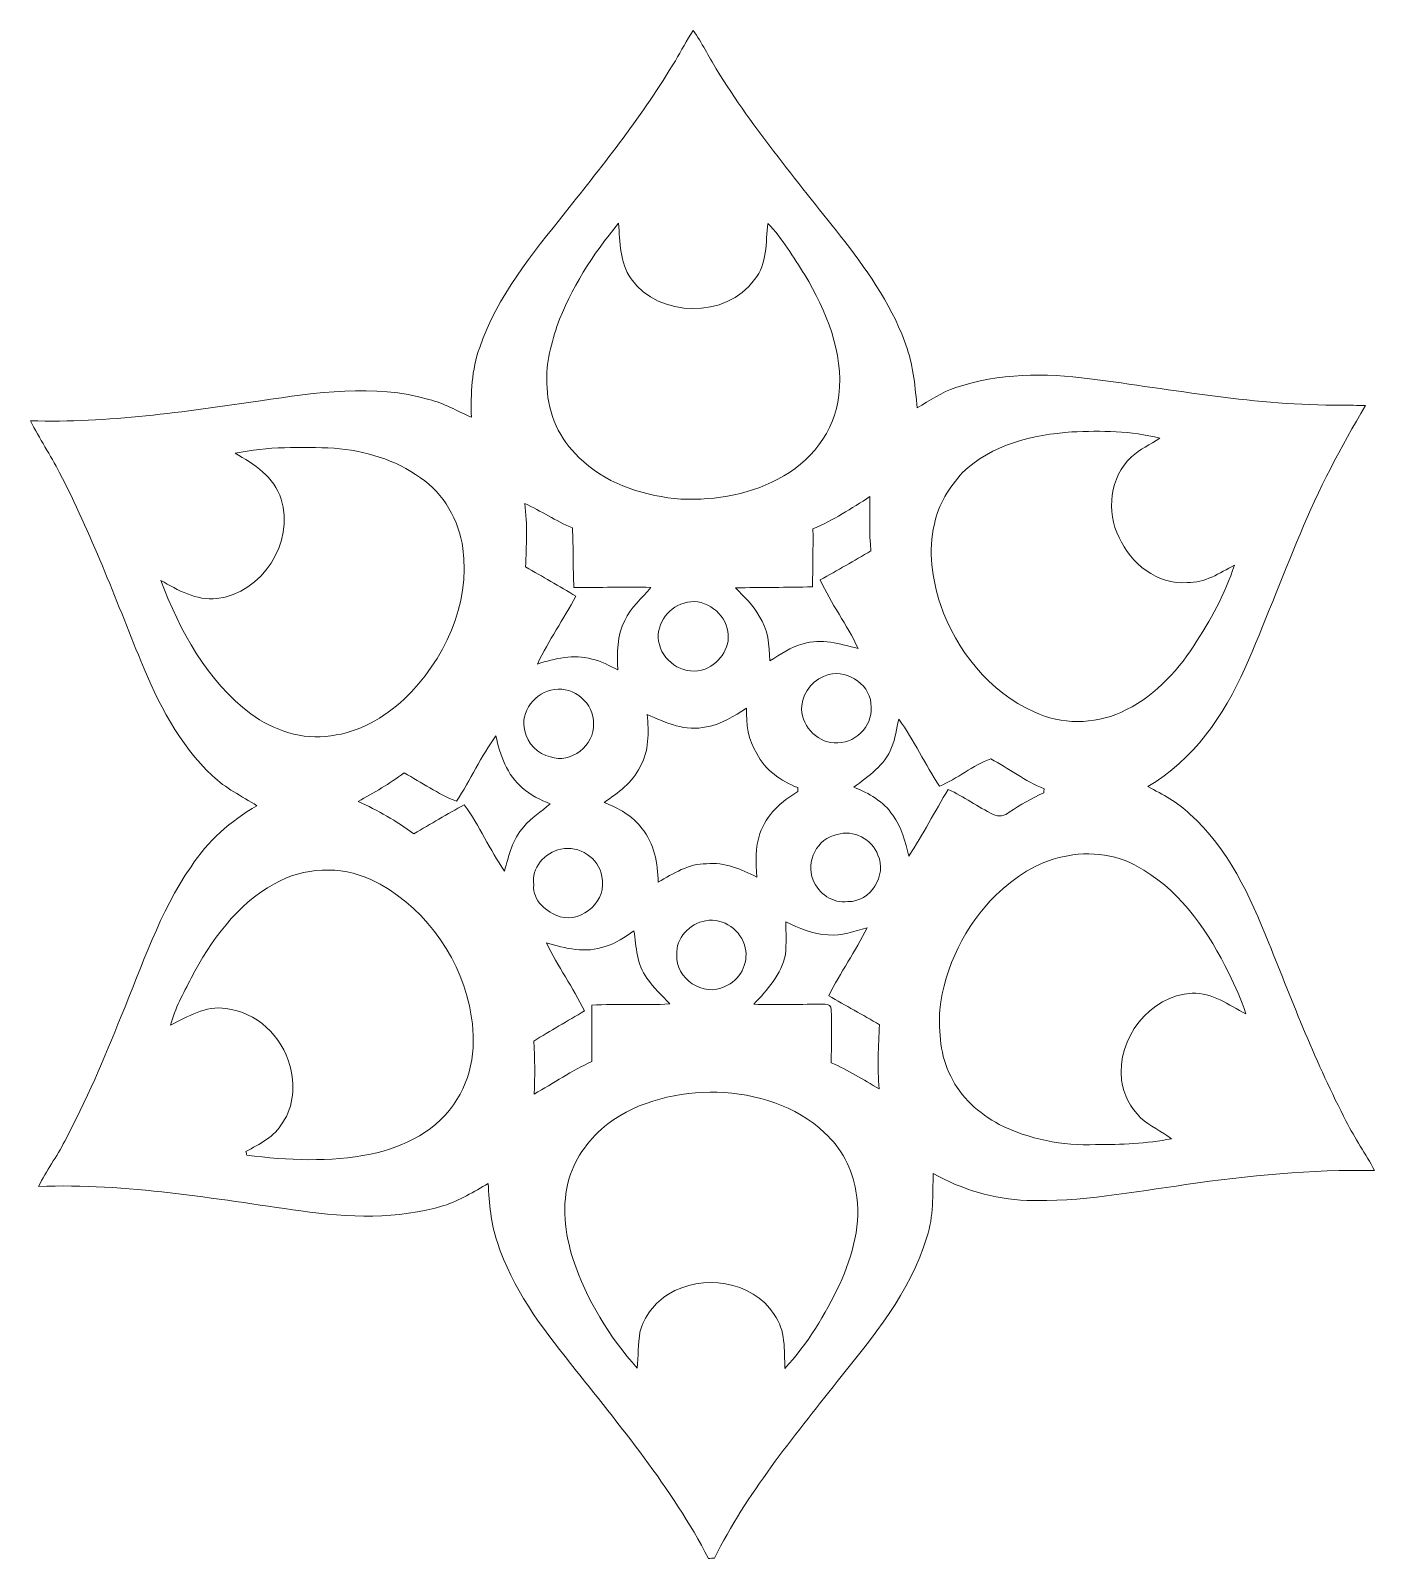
# Model space of a CAD drawing. Header units: centimetres. Extents: x -14.3 to 14.3, y -16.2 to 16.2.
import ezdxf

# ---------------------------------------------------------------- set-up
doc = ezdxf.new("R2010")
doc.units = ezdxf.units.CM
doc.header["$MEASUREMENT"] = 0
doc.layers.add('Layer 1', color=7, linetype='Continuous')

msp = doc.modelspace()

# ---------------------------------------------------------------- linework, layer by layer
at = {"layer": 'Layer 1', "color": 251, "lineweight": 9}
for points, knots in [([(-0.57591, 15.56967), (-0.4475, 15.78134), (-0.33849, 16.005), (-0.19632, 16.20855), (-0.19632, 16.20855), (-0.01464, 15.94891), (0.12824, 15.66492), (0.29193, 15.39399), (0.29193, 15.39399), (1.09026, 14.09542), (2.07875, 12.93125), (3.01643, 11.73392), (3.01643, 11.73392), (3.55159, 11.03966), (4.06347, 10.30305), (4.34076, 9.4638), (4.34076, 9.4638), (4.48151, 9.05845), (4.51009, 8.62771), (4.55419, 8.20473), (4.55419, 8.20473), (4.82089, 8.35854), (5.07877, 8.53634), (5.37369, 8.63406), (5.37369, 8.63406), (6.28597, 8.93957), (7.26987, 8.9498), (8.21531, 8.82033), (8.21531, 8.82033), (9.99155, 8.59561), (11.76144, 8.24601), (13.55919, 8.26153), (13.55919, 8.26153), (13.72782, 8.25941), (13.89539, 8.25694), (14.06543, 8.25165), (14.06543, 8.25165), (13.54473, 7.37394), (13.06495, 6.46942), (12.68148, 5.52256), (12.68148, 5.52256), (12.27508, 4.57959), (11.9216, 3.61474), (11.50814, 2.67494), (11.50814, 2.67494), (11.06435, 1.67623), (10.41136, 0.73078), (9.45074, 0.16916), (9.45074, 0.16916), (9.76401, 0.00089), (10.08186, -0.16739), (10.34186, -0.41469), (10.34186, -0.41469), (11.15219, -1.14423), (11.61786, -2.15564), (12.01473, -3.15118), (12.01473, -3.15118), (12.52802, -4.42753), (13.01979, -5.71588), (13.65973, -6.93614), (13.65973, -6.93614), (13.83824, -7.29526), (14.07284, -7.62264), (14.25628, -7.97895), (14.25628, -7.97895), (12.91678, -7.95496), (11.58081, -8.07984), (10.25754, -8.2781), (10.25754, -8.2781), (9.13642, -8.42874), (8.01529, -8.65134), (6.87899, -8.61218), (6.87899, -8.61218), (6.1819, -8.58819), (5.50245, -8.38288), (4.89673, -8.04104), (4.89673, -8.04104), (4.87839, -8.49118), (4.90661, -8.95473), (4.76233, -9.389), (4.76233, -9.389), (4.41166, -10.56093), (3.60945, -11.51554), (2.85803, -12.45358), (2.85803, -12.45358), (1.91788, -13.64844), (0.93751, -14.83589), (0.25136, -16.20114), (0.25136, -16.20114), (0.21008, -16.20326), (0.16845, -16.20573), (0.12718, -16.20855), (0.12718, -16.20855), (-0.65422, -14.70254), (-1.75595, -13.40008), (-2.7977, -12.07188), (-2.7977, -12.07188), (-3.42882, -11.29365), (-4.0416, -10.46709), (-4.35275, -9.50259), (-4.35275, -9.50259), (-4.49068, -9.10078), (-4.52561, -8.67463), (-4.54642, -8.25341), (-4.54642, -8.25341), (-4.85263, -8.42521), (-5.15144, -8.61853), (-5.4894, -8.72331), (-5.4894, -8.72331), (-6.47118, -9.01541), (-7.51716, -8.98154), (-8.52117, -8.83373), (-8.52117, -8.83373), (-10.36655, -8.57761), (-12.21652, -8.24318), (-14.08765, -8.3162), (-14.08765, -8.3162), (-13.92149, -7.98424), (-13.69889, -7.68367), (-13.52991, -7.35277), (-13.52991, -7.35277), (-13.07659, -6.49587), (-12.68959, -5.60581), (-12.33505, -4.70446), (-12.33505, -4.70446), (-11.87926, -3.62955), (-11.52542, -2.49713), (-10.85056, -1.53123), (-10.85056, -1.53123), (-10.50166, -0.98936), (-10.00883, -0.55968), (-9.45427, -0.23759), (-9.45427, -0.23759), (-9.77459, -0.03333), (-10.12419, 0.13106), (-10.39936, 0.39952), (-10.39936, 0.39952), (-11.10632, 1.06345), (-11.554, 1.94822), (-11.91877, 2.8344), (-11.91877, 2.8344), (-12.46099, 4.17848), (-12.97534, 5.53738), (-13.63892, 6.82819), (-13.63892, 6.82819), (-13.83436, 7.20108), (-14.06966, 7.55174), (-14.25628, 7.92921), (-14.25628, 7.92921), (-12.61904, 7.883), (-10.99344, 8.11372), (-9.37877, 8.35537), (-9.37877, 8.35537), (-8.20049, 8.524), (-6.97, 8.72508), (-5.80513, 8.37795), (-5.80513, 8.37795), (-5.48411, 8.30915), (-5.20541, 8.12924), (-4.90414, 8.00647), (-4.90414, 8.00647), (-4.91261, 8.50389), (-4.90414, 9.014), (-4.72563, 9.48532), (-4.72563, 9.48532), (-4.35557, 10.57364), (-3.61474, 11.47569), (-2.90318, 12.35834), (-2.90318, 12.35834), (-2.08121, 13.39374), (-1.25536, 14.43267), (-0.57591, 15.56967), (-0.57591, 15.56967), (-0.57591, 15.56967), (-0.57591, 15.56967), (-0.57591, 15.56967)], [0, 0, 0, 0, 0.02222222, 0.02222222, 0.02222222, 0.02222222, 0.04444444, 0.04444444, 0.04444444, 0.04444444, 0.06666667, 0.06666667, 0.06666667, 0.06666667, 0.08888889, 0.08888889, 0.08888889, 0.08888889, 0.11111111, 0.11111111, 0.11111111, 0.11111111, 0.13333333, 0.13333333, 0.13333333, 0.13333333, 0.15555556, 0.15555556, 0.15555556, 0.15555556, 0.17777778, 0.17777778, 0.17777778, 0.17777778, 0.2, 0.2, 0.2, 0.2, 0.22222222, 0.22222222, 0.22222222, 0.22222222, 0.24444444, 0.24444444, 0.24444444, 0.24444444, 0.26666667, 0.26666667, 0.26666667, 0.26666667, 0.28888889, 0.28888889, 0.28888889, 0.28888889, 0.31111111, 0.31111111, 0.31111111, 0.31111111, 0.33333333, 0.33333333, 0.33333333, 0.33333333, 0.35555556, 0.35555556, 0.35555556, 0.35555556, 0.37777778, 0.37777778, 0.37777778, 0.37777778, 0.4, 0.4, 0.4, 0.4, 0.42222222, 0.42222222, 0.42222222, 0.42222222, 0.44444444, 0.44444444, 0.44444444, 0.44444444, 0.46666667, 0.46666667, 0.46666667, 0.46666667, 0.48888889, 0.48888889, 0.48888889, 0.48888889, 0.51111111, 0.51111111, 0.51111111, 0.51111111, 0.53333333, 0.53333333, 0.53333333, 0.53333333, 0.55555556, 0.55555556, 0.55555556, 0.55555556, 0.57777778, 0.57777778, 0.57777778, 0.57777778, 0.6, 0.6, 0.6, 0.6, 0.62222222, 0.62222222, 0.62222222, 0.62222222, 0.64444444, 0.64444444, 0.64444444, 0.64444444, 0.66666667, 0.66666667, 0.66666667, 0.66666667, 0.68888889, 0.68888889, 0.68888889, 0.68888889, 0.71111111, 0.71111111, 0.71111111, 0.71111111, 0.73333333, 0.73333333, 0.73333333, 0.73333333, 0.75555556, 0.75555556, 0.75555556, 0.75555556, 0.77777778, 0.77777778, 0.77777778, 0.77777778, 0.8, 0.8, 0.8, 0.8, 0.82222222, 0.82222222, 0.82222222, 0.82222222, 0.84444444, 0.84444444, 0.84444444, 0.84444444, 0.86666667, 0.86666667, 0.86666667, 0.86666667, 0.88888889, 0.88888889, 0.88888889, 0.88888889, 0.91111111, 0.91111111, 0.91111111, 0.91111111, 0.93333333, 0.93333333, 0.93333333, 0.93333333, 0.95555556, 0.95555556, 0.95555556, 0.95555556, 1, 1, 1, 1]), ([(-3.08874, 9.93299), (-3.22386, 9.51319), (-3.3431, 9.07433), (-3.29547, 8.62842), (-3.29547, 8.62842), (-3.27748, 8.07174), (-3.02771, 7.53375), (-2.62343, 7.1524), (-2.62343, 7.1524), (-2.08897, 6.61653), (-1.33509, 6.36994), (-0.60025, 6.2768), (-0.60025, 6.2768), (0.14976, 6.22459), (0.93151, 6.33289), (1.60073, 6.69202), (1.60073, 6.69202), (2.28053, 7.0321), (2.81041, 7.70344), (2.89578, 8.46967), (2.89578, 8.46967), (2.9935, 9.3816), (2.62802, 10.26037), (2.168, 11.0266), (2.168, 11.0266), (1.92846, 11.40407), (1.69916, 11.79601), (1.38413, 12.11669), (1.38413, 12.11669), (1.34144, 11.71628), (1.37672, 11.2552), (1.10614, 10.92324), (1.10614, 10.92324), (0.50183, 10.09386), (-0.92057, 10.10691), (-1.51536, 10.94229), (-1.51536, 10.94229), (-1.75771, 11.28342), (-1.75136, 11.72052), (-1.781, 12.11915), (-1.781, 12.11915), (-2.3278, 11.46652), (-2.79135, 10.7338), (-3.08874, 9.93299), (-3.08874, 9.93299), (-3.08874, 9.93299), (-3.08874, 9.93299), (-3.08874, 9.93299)], [0, 0, 0, 0, 0.07692308, 0.07692308, 0.07692308, 0.07692308, 0.15384615, 0.15384615, 0.15384615, 0.15384615, 0.23076923, 0.23076923, 0.23076923, 0.23076923, 0.30769231, 0.30769231, 0.30769231, 0.30769231, 0.38461538, 0.38461538, 0.38461538, 0.38461538, 0.46153846, 0.46153846, 0.46153846, 0.46153846, 0.53846154, 0.53846154, 0.53846154, 0.53846154, 0.61538462, 0.61538462, 0.61538462, 0.61538462, 0.69230769, 0.69230769, 0.69230769, 0.69230769, 0.76923077, 0.76923077, 0.76923077, 0.76923077, 0.84615385, 0.84615385, 0.84615385, 0.84615385, 1, 1, 1, 1]), ([(7.83573, 7.69144), (7.00564, 7.6357), (6.13463, 7.42368), (5.51798, 6.83066), (5.51798, 6.83066), (5.23716, 6.52022), (4.99622, 6.15298), (4.92037, 5.73529), (4.92037, 5.73529), (4.77749, 5.1712), (4.87521, 4.57465), (5.04702, 4.02855), (5.04702, 4.02855), (5.39027, 3.057), (6.08066, 2.174), (7.03809, 1.75172), (7.03809, 1.75172), (7.61206, 1.48326), (8.29998, 1.48185), (8.87677, 1.74255), (8.87677, 1.74255), (9.528, 2.03465), (10.04129, 2.56629), (10.42653, 3.15719), (10.42653, 3.15719), (10.77401, 3.69094), (11.08869, 4.2575), (11.28554, 4.86534), (11.28554, 4.86534), (10.96945, 4.69847), (10.65618, 4.48646), (10.28224, 4.49563), (10.28224, 4.49563), (9.65183, 4.44835), (9.08244, 4.89921), (8.83726, 5.45554), (8.83726, 5.45554), (8.55892, 6.00093), (8.64606, 6.73824), (9.10149, 7.16192), (9.10149, 7.16192), (9.27718, 7.32737), (9.5026, 7.42509), (9.70157, 7.55915), (9.70157, 7.55915), (9.09514, 7.71825), (8.45767, 7.72213), (7.83573, 7.69144), (7.83573, 7.69144), (7.83573, 7.69144), (7.83573, 7.69144), (7.83573, 7.69144)], [0, 0, 0, 0, 0.07142857, 0.07142857, 0.07142857, 0.07142857, 0.14285714, 0.14285714, 0.14285714, 0.14285714, 0.21428571, 0.21428571, 0.21428571, 0.21428571, 0.28571429, 0.28571429, 0.28571429, 0.28571429, 0.35714286, 0.35714286, 0.35714286, 0.35714286, 0.42857143, 0.42857143, 0.42857143, 0.42857143, 0.5, 0.5, 0.5, 0.5, 0.57142857, 0.57142857, 0.57142857, 0.57142857, 0.64285714, 0.64285714, 0.64285714, 0.64285714, 0.71428571, 0.71428571, 0.71428571, 0.71428571, 0.78571429, 0.78571429, 0.78571429, 0.78571429, 0.85714286, 0.85714286, 0.85714286, 0.85714286, 1, 1, 1, 1]), ([(-9.91746, 7.23989), (-9.51001, 7.01587), (-9.08949, 6.73647), (-8.93886, 6.26834), (-8.93886, 6.26834), (-8.65311, 5.35252), (-9.33997, 4.26421), (-10.3034, 4.15943), (-10.3034, 4.15943), (-10.7412, 4.10828), (-11.12926, 4.33652), (-11.49297, 4.54325), (-11.49297, 4.54325), (-11.09186, 3.47222), (-10.51119, 2.41177), (-9.58515, 1.70868), (-9.58515, 1.70868), (-9.09867, 1.36261), (-8.4873, 1.14389), (-7.88511, 1.2476), (-7.88511, 1.2476), (-7.29068, 1.31181), (-6.76222, 1.63001), (-6.32724, 2.02407), (-6.32724, 2.02407), (-5.48375, 2.84181), (-4.91613, 4.03067), (-5.08406, 5.22552), (-5.08406, 5.22552), (-5.16837, 5.81502), (-5.48446, 6.38616), (-5.98576, 6.71883), (-5.98576, 6.71883), (-6.51457, 7.11253), (-7.16862, 7.29033), (-7.81667, 7.3496), (-7.81667, 7.3496), (-8.51729, 7.37147), (-9.22814, 7.3877), (-9.91746, 7.23989), (-9.91746, 7.23989), (-9.91746, 7.23989), (-9.91746, 7.23989), (-9.91746, 7.23989)], [0, 0, 0, 0, 0.08333333, 0.08333333, 0.08333333, 0.08333333, 0.16666667, 0.16666667, 0.16666667, 0.16666667, 0.25, 0.25, 0.25, 0.25, 0.33333333, 0.33333333, 0.33333333, 0.33333333, 0.41666667, 0.41666667, 0.41666667, 0.41666667, 0.5, 0.5, 0.5, 0.5, 0.58333333, 0.58333333, 0.58333333, 0.58333333, 0.66666667, 0.66666667, 0.66666667, 0.66666667, 0.75, 0.75, 0.75, 0.75, 0.83333333, 0.83333333, 0.83333333, 0.83333333, 1, 1, 1, 1]), ([(-3.77207, 6.17167), (-3.70681, 5.72682), (-3.73856, 5.27703), (-3.75408, 4.82971), (-3.75408, 4.82971), (-3.39742, 4.62192), (-3.0383, 4.41907), (-2.68411, 4.20706), (-2.68411, 4.20706), (-2.94622, 3.72163), (-3.26866, 3.26867), (-3.50008, 2.76772), (-3.50008, 2.76772), (-3.13002, 2.88872), (-2.73456, 2.98221), (-2.34756, 2.87355), (-2.34756, 2.87355), (-2.15, 2.83722), (-1.98032, 2.72786), (-1.79969, 2.64813), (-1.79969, 2.64813), (-1.80816, 2.99879), (-1.8198, 3.37415), (-1.64871, 3.69271), (-1.64871, 3.69271), (-1.52841, 3.9714), (-1.28005, 4.16155), (-1.09484, 4.39403), (-1.09484, 4.39403), (-1.63883, 4.4099), (-2.18316, 4.38732), (-2.72679, 4.3905), (-2.72679, 4.3905), (-2.75325, 4.81242), (-2.73385, 5.23611), (-2.76137, 5.65803), (-2.76137, 5.65803), (-3.11238, 5.80126), (-3.42565, 6.01998), (-3.77207, 6.17167), (-3.77207, 6.17167), (-3.77207, 6.17167), (-3.77207, 6.17167), (-3.77207, 6.17167)], [0, 0, 0, 0, 0.08333333, 0.08333333, 0.08333333, 0.08333333, 0.16666667, 0.16666667, 0.16666667, 0.16666667, 0.25, 0.25, 0.25, 0.25, 0.33333333, 0.33333333, 0.33333333, 0.33333333, 0.41666667, 0.41666667, 0.41666667, 0.41666667, 0.5, 0.5, 0.5, 0.5, 0.58333333, 0.58333333, 0.58333333, 0.58333333, 0.66666667, 0.66666667, 0.66666667, 0.66666667, 0.75, 0.75, 0.75, 0.75, 0.83333333, 0.83333333, 0.83333333, 0.83333333, 1, 1, 1, 1]), ([(2.34439, 5.63334), (2.3458, 5.22411), (2.34368, 4.81489), (2.3331, 4.40567), (2.3331, 4.40567), (1.78876, 4.39226), (1.24478, 4.3972), (0.7008, 4.38168), (0.7008, 4.38168), (0.8793, 4.19189), (1.08003, 4.01938), (1.20456, 3.78549), (1.20456, 3.78549), (1.3933, 3.50891), (1.41729, 3.16283), (1.42716, 2.83828), (1.42716, 2.83828), (1.65929, 2.96316), (1.86743, 3.14308), (2.13272, 3.19317), (2.13272, 3.19317), (2.52289, 3.32899), (2.9173, 3.18682), (3.29936, 3.09863), (3.29936, 3.09863), (3.07252, 3.60557), (2.71798, 4.04513), (2.49996, 4.5563), (2.49996, 4.5563), (2.86262, 4.75174), (3.21645, 4.96306), (3.57346, 5.16943), (3.57346, 5.16943), (3.53254, 5.55184), (3.55724, 5.93637), (3.55265, 6.31949), (3.55265, 6.31949), (3.16107, 6.07043), (2.7716, 5.81854), (2.34439, 5.63334), (2.34439, 5.63334), (2.34439, 5.63334), (2.34439, 5.63334), (2.34439, 5.63334)], [0, 0, 0, 0, 0.08333333, 0.08333333, 0.08333333, 0.08333333, 0.16666667, 0.16666667, 0.16666667, 0.16666667, 0.25, 0.25, 0.25, 0.25, 0.33333333, 0.33333333, 0.33333333, 0.33333333, 0.41666667, 0.41666667, 0.41666667, 0.41666667, 0.5, 0.5, 0.5, 0.5, 0.58333333, 0.58333333, 0.58333333, 0.58333333, 0.66666667, 0.66666667, 0.66666667, 0.66666667, 0.75, 0.75, 0.75, 0.75, 0.83333333, 0.83333333, 0.83333333, 0.83333333, 1, 1, 1, 1]), ([(-0.39246, 4.05995), (-0.75159, 3.96611), (-1.02499, 3.55089), (-0.91457, 3.18224), (-0.91457, 3.18224), (-0.81121, 2.77689), (-0.34696, 2.50772), (0.05592, 2.66083), (0.05592, 2.66083), (0.38224, 2.79065), (0.63059, 3.17024), (0.52264, 3.52478), (0.52264, 3.52478), (0.42633, 3.90437), (-0.00123, 4.19153), (-0.39246, 4.05995), (-0.39246, 4.05995), (-0.39246, 4.05995), (-0.39246, 4.05995), (-0.39246, 4.05995)], [0, 0, 0, 0, 0.16666667, 0.16666667, 0.16666667, 0.16666667, 0.33333333, 0.33333333, 0.33333333, 0.33333333, 0.5, 0.5, 0.5, 0.5, 0.66666667, 0.66666667, 0.66666667, 0.66666667, 1, 1, 1, 1]), ([(2.67635, 2.54512), (2.37966, 2.46574), (2.13131, 2.19622), (2.10626, 1.88578), (2.10626, 1.88578), (2.07134, 1.49419), (2.40048, 1.10931), (2.79629, 1.09838), (2.79629, 1.09838), (3.21187, 1.05111), (3.61227, 1.43493), (3.57664, 1.85332), (3.57664, 1.85332), (3.59745, 2.30347), (3.09898, 2.65025), (2.67635, 2.54512), (2.67635, 2.54512), (2.67635, 2.54512), (2.67635, 2.54512), (2.67635, 2.54512)], [0, 0, 0, 0, 0.16666667, 0.16666667, 0.16666667, 0.16666667, 0.33333333, 0.33333333, 0.33333333, 0.33333333, 0.5, 0.5, 0.5, 0.5, 0.66666667, 0.66666667, 0.66666667, 0.66666667, 1, 1, 1, 1]), ([(-3.14342, 2.2255), (-3.54312, 2.18105), (-3.88073, 1.7496), (-3.77102, 1.3485), (-3.77102, 1.3485), (-3.72057, 1.07862), (-3.49338, 0.8599), (-3.22809, 0.79887), (-3.22809, 0.79887), (-2.797, 0.64294), (-2.28406, 1.04722), (-2.31581, 1.5016), (-2.31581, 1.5016), (-2.28829, 1.92599), (-2.72891, 2.30311), (-3.14342, 2.2255), (-3.14342, 2.2255), (-3.14342, 2.2255), (-3.14342, 2.2255), (-3.14342, 2.2255)], [0, 0, 0, 0, 0.16666667, 0.16666667, 0.16666667, 0.16666667, 0.33333333, 0.33333333, 0.33333333, 0.33333333, 0.5, 0.5, 0.5, 0.5, 0.66666667, 0.66666667, 0.66666667, 0.66666667, 1, 1, 1, 1]), ([(0.08273, 1.43634), (-0.35331, 1.32521), (-0.77981, 1.52242), (-1.17104, 1.69669), (-1.17104, 1.69669), (-1.13894, 1.32204), (-1.13541, 0.92022), (-1.3245, 0.58438), (-1.3245, 0.58438), (-1.48184, 0.2503), (-1.79511, 0.03722), (-2.0865, -0.16951), (-2.0865, -0.16951), (-1.78664, -0.2958), (-1.47831, -0.44361), (-1.28746, -0.71913), (-1.28746, -0.71913), (-1.01794, -1.03734), (-0.95373, -1.45997), (-0.93856, -1.86213), (-0.93856, -1.86213), (-0.62283, -1.67728), (-0.29227, -1.4642), (0.08837, -1.46773), (0.08837, -1.46773), (0.46655, -1.42751), (0.82003, -1.58767), (1.14953, -1.75207), (1.14953, -1.75207), (1.13401, -1.44268), (1.11213, -1.12624), (1.21938, -0.8285), (1.21938, -0.8285), (1.34991, -0.43268), (1.67623, -0.14587), (2.02301, 0.06368), (2.02301, 0.06368), (2.0223, 0.08414), (2.02089, 0.12471), (2.02018, 0.14517), (2.02018, 0.14517), (1.66141, 0.28346), (1.32909, 0.52088), (1.15059, 0.87013), (1.15059, 0.87013), (0.96785, 1.15482), (0.9234, 1.49949), (0.93469, 1.83074), (0.93469, 1.83074), (0.66728, 1.6667), (0.40058, 1.48326), (0.08273, 1.43634), (0.08273, 1.43634), (0.08273, 1.43634), (0.08273, 1.43634), (0.08273, 1.43634)], [0, 0, 0, 0, 0.06666667, 0.06666667, 0.06666667, 0.06666667, 0.13333333, 0.13333333, 0.13333333, 0.13333333, 0.2, 0.2, 0.2, 0.2, 0.26666667, 0.26666667, 0.26666667, 0.26666667, 0.33333333, 0.33333333, 0.33333333, 0.33333333, 0.4, 0.4, 0.4, 0.4, 0.46666667, 0.46666667, 0.46666667, 0.46666667, 0.53333333, 0.53333333, 0.53333333, 0.53333333, 0.6, 0.6, 0.6, 0.6, 0.66666667, 0.66666667, 0.66666667, 0.66666667, 0.73333333, 0.73333333, 0.73333333, 0.73333333, 0.8, 0.8, 0.8, 0.8, 0.86666667, 0.86666667, 0.86666667, 0.86666667, 1, 1, 1, 1]), ([(4.16543, 1.59826), (4.11216, 1.39859), (4.09346, 1.18904), (4.01232, 0.99713), (4.01232, 0.99713), (3.87086, 0.61789), (3.51773, 0.39141), (3.21222, 0.15434), (3.21222, 0.15434), (3.52866, 0.02487), (3.8444, -0.14411), (4.03525, -0.44009), (4.03525, -0.44009), (4.2321, -0.69091), (4.29666, -1.00524), (4.37744, -1.3051), (4.37744, -1.3051), (4.68013, -0.84825), (4.92707, -0.35683), (5.21529, 0.10919), (5.21529, 0.10919), (5.54338, -0.04991), (5.84253, -0.26193), (6.16885, -0.42421), (6.16885, -0.42421), (6.27821, -0.47925), (6.41932, -0.45702), (6.50893, -0.3713), (6.50893, -0.3713), (6.74353, -0.22066), (6.98377, -0.07778), (7.23953, 0.0344), (7.23953, 0.0344), (7.242, 0.05662), (7.24659, 0.10143), (7.24906, 0.12365), (7.24906, 0.12365), (6.84301, 0.27923), (6.4987, 0.55651), (6.11876, 0.75512), (6.11876, 0.75512), (5.72964, 0.61931), (5.40756, 0.33285), (5.0255, 0.17339), (5.0255, 0.17339), (4.72705, 0.64118), (4.48892, 1.14671), (4.16543, 1.59826), (4.16543, 1.59826), (4.16543, 1.59826), (4.16543, 1.59826), (4.16543, 1.59826)], [0, 0, 0, 0, 0.07142857, 0.07142857, 0.07142857, 0.07142857, 0.14285714, 0.14285714, 0.14285714, 0.14285714, 0.21428571, 0.21428571, 0.21428571, 0.21428571, 0.28571429, 0.28571429, 0.28571429, 0.28571429, 0.35714286, 0.35714286, 0.35714286, 0.35714286, 0.42857143, 0.42857143, 0.42857143, 0.42857143, 0.5, 0.5, 0.5, 0.5, 0.57142857, 0.57142857, 0.57142857, 0.57142857, 0.64285714, 0.64285714, 0.64285714, 0.64285714, 0.71428571, 0.71428571, 0.71428571, 0.71428571, 0.78571429, 0.78571429, 0.78571429, 0.78571429, 0.85714286, 0.85714286, 0.85714286, 0.85714286, 1, 1, 1, 1]), ([(-5.21917, -0.1434), (-5.61216, 0.01076), (-5.96071, 0.25489), (-6.32866, 0.45809), (-6.32866, 0.45809), (-6.64086, 0.23301), (-6.97036, 0.03405), (-7.30832, -0.14975), (-7.30832, -0.14975), (-6.88957, -0.3339), (-6.49376, -0.56285), (-6.12299, -0.83238), (-6.12299, -0.83238), (-5.77021, -0.62212), (-5.41496, -0.41539), (-5.05442, -0.21819), (-5.05442, -0.21819), (-4.73234, -0.66304), (-4.51326, -1.17316), (-4.20246, -1.62542), (-4.20246, -1.62542), (-4.10757, -1.29875), (-4.03101, -0.94385), (-3.79324, -0.68562), (-3.79324, -0.68562), (-3.63379, -0.49265), (-3.41471, -0.36565), (-3.23409, -0.19596), (-3.23409, -0.19596), (-3.4454, -0.11694), (-3.64754, -0.01181), (-3.81864, 0.13706), (-3.81864, 0.13706), (-4.14567, 0.41469), (-4.29771, 0.83556), (-4.38309, 1.24407), (-4.38309, 1.24407), (-4.70306, 0.80875), (-4.92319, 0.30851), (-5.21917, -0.1434), (-5.21917, -0.1434), (-5.21917, -0.1434), (-5.21917, -0.1434), (-5.21917, -0.1434)], [0, 0, 0, 0, 0.08333333, 0.08333333, 0.08333333, 0.08333333, 0.16666667, 0.16666667, 0.16666667, 0.16666667, 0.25, 0.25, 0.25, 0.25, 0.33333333, 0.33333333, 0.33333333, 0.33333333, 0.41666667, 0.41666667, 0.41666667, 0.41666667, 0.5, 0.5, 0.5, 0.5, 0.58333333, 0.58333333, 0.58333333, 0.58333333, 0.66666667, 0.66666667, 0.66666667, 0.66666667, 0.75, 0.75, 0.75, 0.75, 0.83333333, 0.83333333, 0.83333333, 0.83333333, 1, 1, 1, 1]), ([(2.8545, -0.8479), (2.4414, -0.92657), (2.17682, -1.4254), (2.34686, -1.81416), (2.34686, -1.81416), (2.46645, -2.09885), (2.76454, -2.3211), (3.08416, -2.27241), (3.08416, -2.27241), (3.56006, -2.28335), (3.9213, -1.71503), (3.72304, -1.28428), (3.72304, -1.28428), (3.59604, -0.94809), (3.20481, -0.74101), (2.8545, -0.8479), (2.8545, -0.8479), (2.8545, -0.8479), (2.8545, -0.8479), (2.8545, -0.8479)], [0, 0, 0, 0, 0.16666667, 0.16666667, 0.16666667, 0.16666667, 0.33333333, 0.33333333, 0.33333333, 0.33333333, 0.5, 0.5, 0.5, 0.5, 0.66666667, 0.66666667, 0.66666667, 0.66666667, 1, 1, 1, 1]), ([(-3.00302, -1.16116), (-3.34486, -1.22819), (-3.63837, -1.55804), (-3.58122, -1.91928), (-3.58122, -1.91928), (-3.61156, -2.25583), (-3.3057, -2.49855), (-3.01819, -2.59415), (-3.01819, -2.59415), (-2.53982, -2.72891), (-2.00677, -2.23043), (-2.13801, -1.74254), (-2.13801, -1.74254), (-2.18704, -1.34849), (-2.62343, -1.0698), (-3.00302, -1.16116), (-3.00302, -1.16116), (-3.00302, -1.16116), (-3.00302, -1.16116), (-3.00302, -1.16116)], [0, 0, 0, 0, 0.16666667, 0.16666667, 0.16666667, 0.16666667, 0.33333333, 0.33333333, 0.33333333, 0.33333333, 0.5, 0.5, 0.5, 0.5, 0.66666667, 0.66666667, 0.66666667, 0.66666667, 1, 1, 1, 1]), ([(7.63817, -1.32133), (7.09489, -1.43104), (6.62182, -1.75771), (6.22671, -2.13377), (6.22671, -2.13377), (5.57336, -2.78218), (5.13627, -3.65425), (5.0322, -4.57076), (5.0322, -4.57076), (5.01809, -5.04595), (5.03996, -5.55007), (5.26856, -5.9794), (5.26856, -5.9794), (5.47564, -6.42778), (5.86828, -6.76575), (6.29479, -6.99964), (6.29479, -6.99964), (6.92415, -7.31537), (7.63888, -7.45684), (8.34161, -7.42826), (8.34161, -7.42826), (8.88101, -7.43214), (9.42252, -7.40533), (9.95345, -7.30373), (9.95345, -7.30373), (9.74108, -7.14463), (9.49202, -7.03809), (9.29552, -6.85747), (9.29552, -6.85747), (9.08315, -6.64298), (8.92581, -6.36464), (8.893, -6.06125), (8.893, -6.06125), (8.77588, -5.18142), (9.48919, -4.26667), (10.38666, -4.21728), (10.38666, -4.21728), (10.8167, -4.19717), (11.16171, -4.47093), (11.52825, -4.65084), (11.52825, -4.65084), (11.44147, -4.35028), (11.29295, -4.07299), (11.16383, -3.79006), (11.16383, -3.79006), (10.75002, -2.93669), (10.19087, -2.10485), (9.36255, -1.60637), (9.36255, -1.60637), (8.86337, -1.27194), (8.21849, -1.18374), (7.63817, -1.32133), (7.63817, -1.32133), (7.63817, -1.32133), (7.63817, -1.32133), (7.63817, -1.32133)], [0, 0, 0, 0, 0.06666667, 0.06666667, 0.06666667, 0.06666667, 0.13333333, 0.13333333, 0.13333333, 0.13333333, 0.2, 0.2, 0.2, 0.2, 0.26666667, 0.26666667, 0.26666667, 0.26666667, 0.33333333, 0.33333333, 0.33333333, 0.33333333, 0.4, 0.4, 0.4, 0.4, 0.46666667, 0.46666667, 0.46666667, 0.46666667, 0.53333333, 0.53333333, 0.53333333, 0.53333333, 0.6, 0.6, 0.6, 0.6, 0.66666667, 0.66666667, 0.66666667, 0.66666667, 0.73333333, 0.73333333, 0.73333333, 0.73333333, 0.8, 0.8, 0.8, 0.8, 0.86666667, 0.86666667, 0.86666667, 0.86666667, 1, 1, 1, 1]), ([(-9.08138, -1.89212), (-9.88289, -2.33168), (-10.43005, -3.10497), (-10.84986, -3.89555), (-10.84986, -3.89555), (-11.01107, -4.21975), (-11.19381, -4.53901), (-11.2873, -4.89144), (-11.2873, -4.89144), (-10.92182, -4.71928), (-10.53871, -4.47163), (-10.11361, -4.54183), (-10.11361, -4.54183), (-9.46379, -4.60851), (-8.92263, -5.1338), (-8.75224, -5.75221), (-8.75224, -5.75221), (-8.65487, -6.15332), (-8.65805, -6.61934), (-8.91205, -6.9633), (-8.91205, -6.9633), (-9.07715, -7.26422), (-9.40029, -7.41486), (-9.68639, -7.57643), (-9.68639, -7.57643), (-9.68146, -7.59548), (-9.67193, -7.63358), (-9.66699, -7.65263), (-9.66699, -7.65263), (-8.79845, -7.76199), (-7.90663, -7.80468), (-7.04374, -7.63111), (-7.04374, -7.63111), (-6.32336, -7.48224), (-5.59523, -7.12134), (-5.21, -6.46765), (-5.21, -6.46765), (-4.83252, -5.88592), (-4.79584, -5.14579), (-4.94541, -4.48363), (-4.94541, -4.48363), (-5.19977, -3.34451), (-5.96882, -2.30381), (-7.03421, -1.80604), (-7.03421, -1.80604), (-7.68015, -1.50477), (-8.46367, -1.5397), (-9.08138, -1.89212), (-9.08138, -1.89212), (-9.08138, -1.89212), (-9.08138, -1.89212), (-9.08138, -1.89212)], [0, 0, 0, 0, 0.07142857, 0.07142857, 0.07142857, 0.07142857, 0.14285714, 0.14285714, 0.14285714, 0.14285714, 0.21428571, 0.21428571, 0.21428571, 0.21428571, 0.28571429, 0.28571429, 0.28571429, 0.28571429, 0.35714286, 0.35714286, 0.35714286, 0.35714286, 0.42857143, 0.42857143, 0.42857143, 0.42857143, 0.5, 0.5, 0.5, 0.5, 0.57142857, 0.57142857, 0.57142857, 0.57142857, 0.64285714, 0.64285714, 0.64285714, 0.64285714, 0.71428571, 0.71428571, 0.71428571, 0.71428571, 0.78571429, 0.78571429, 0.78571429, 0.78571429, 0.85714286, 0.85714286, 0.85714286, 0.85714286, 1, 1, 1, 1]), ([(-2.06675, -3.2228), (-2.4735, -3.3759), (-2.912, -3.26619), (-3.31311, -3.14836), (-3.31311, -3.14836), (-3.07005, -3.64331), (-2.74761, -4.09451), (-2.50596, -4.59052), (-2.50596, -4.59052), (-2.86226, -4.80853), (-3.22809, -5.01103), (-3.58157, -5.23363), (-3.58157, -5.23363), (-3.55547, -5.60652), (-3.55371, -5.98117), (-3.56993, -6.35511), (-3.56993, -6.35511), (-3.16106, -6.12651), (-2.77301, -5.86158), (-2.34721, -5.66226), (-2.34721, -5.66226), (-2.34826, -5.26468), (-2.34791, -4.86745), (-2.34967, -4.47022), (-2.34967, -4.47022), (-1.79864, -4.43071), (-1.24477, -4.47904), (-0.69303, -4.44447), (-0.69303, -4.44447), (-0.8539, -4.25926), (-1.04828, -4.10298), (-1.17951, -3.89378), (-1.17951, -3.89378), (-1.39964, -3.60944), (-1.40494, -3.23232), (-1.45432, -2.8933), (-1.45432, -2.8933), (-1.65012, -3.01748), (-1.83638, -3.16776), (-2.06675, -3.2228), (-2.06675, -3.2228), (-2.06675, -3.2228), (-2.06675, -3.2228), (-2.06675, -3.2228)], [0, 0, 0, 0, 0.08333333, 0.08333333, 0.08333333, 0.08333333, 0.16666667, 0.16666667, 0.16666667, 0.16666667, 0.25, 0.25, 0.25, 0.25, 0.33333333, 0.33333333, 0.33333333, 0.33333333, 0.41666667, 0.41666667, 0.41666667, 0.41666667, 0.5, 0.5, 0.5, 0.5, 0.58333333, 0.58333333, 0.58333333, 0.58333333, 0.66666667, 0.66666667, 0.66666667, 0.66666667, 0.75, 0.75, 0.75, 0.75, 0.83333333, 0.83333333, 0.83333333, 0.83333333, 1, 1, 1, 1]), ([(0.0665, -2.67776), (-0.27146, -2.74055), (-0.56991, -3.04429), (-0.54557, -3.40201), (-0.54557, -3.40201), (-0.58085, -3.9026), (0.02769, -4.31182), (0.47396, -4.07123), (0.47396, -4.07123), (0.79111, -3.95234), (0.98372, -3.58334), (0.90717, -3.2549), (0.90717, -3.2549), (0.82603, -2.88343), (0.44856, -2.6065), (0.0665, -2.67776), (0.0665, -2.67776), (0.0665, -2.67776), (0.0665, -2.67776), (0.0665, -2.67776)], [0, 0, 0, 0, 0.16666667, 0.16666667, 0.16666667, 0.16666667, 0.33333333, 0.33333333, 0.33333333, 0.33333333, 0.5, 0.5, 0.5, 0.5, 0.66666667, 0.66666667, 0.66666667, 0.66666667, 1, 1, 1, 1]), ([(1.76618, -2.69928), (1.77359, -2.93035), (1.78171, -3.16141), (1.76089, -3.39248), (1.76089, -3.39248), (1.67481, -3.81829), (1.37354, -4.14461), (1.08744, -4.45117), (1.08744, -4.45117), (1.59156, -4.46881), (2.09603, -4.45046), (2.6005, -4.44729), (2.6005, -4.44729), (2.66612, -4.44694), (2.73809, -4.49033), (2.73033, -4.56476), (2.73033, -4.56476), (2.74867, -4.94047), (2.73103, -5.31724), (2.73279, -5.69365), (2.73279, -5.69365), (3.08981, -5.84041), (3.41154, -6.05349), (3.74668, -6.24258), (3.74668, -6.24258), (3.70893, -5.79137), (3.7308, -5.33841), (3.75585, -4.8872), (3.75585, -4.8872), (3.3999, -4.67554), (3.03583, -4.47798), (2.67776, -4.26984), (2.67776, -4.26984), (2.92541, -3.77666), (3.24926, -3.3251), (3.49233, -2.8298), (3.49233, -2.8298), (3.21751, -2.88801), (2.95011, -3.0136), (2.66294, -2.9748), (2.66294, -2.9748), (2.34086, -2.9748), (2.04876, -2.83439), (1.76618, -2.69928), (1.76618, -2.69928), (1.76618, -2.69928), (1.76618, -2.69928), (1.76618, -2.69928)], [0, 0, 0, 0, 0.07692308, 0.07692308, 0.07692308, 0.07692308, 0.15384615, 0.15384615, 0.15384615, 0.15384615, 0.23076923, 0.23076923, 0.23076923, 0.23076923, 0.30769231, 0.30769231, 0.30769231, 0.30769231, 0.38461538, 0.38461538, 0.38461538, 0.38461538, 0.46153846, 0.46153846, 0.46153846, 0.46153846, 0.53846154, 0.53846154, 0.53846154, 0.53846154, 0.61538462, 0.61538462, 0.61538462, 0.61538462, 0.69230769, 0.69230769, 0.69230769, 0.69230769, 0.76923077, 0.76923077, 0.76923077, 0.76923077, 0.84615385, 0.84615385, 0.84615385, 0.84615385, 1, 1, 1, 1]), ([(-2.00854, -6.98588), (-2.38107, -7.28398), (-2.69187, -7.67944), (-2.82734, -8.14193), (-2.82734, -8.14193), (-2.99455, -8.7032), (-2.92188, -9.31315), (-2.74408, -9.86349), (-2.74408, -9.86349), (-2.45868, -10.71615), (-1.98137, -11.50284), (-1.38447, -12.17206), (-1.38447, -12.17206), (-1.36648, -11.9163), (-1.36437, -11.65913), (-1.32662, -11.40618), (-1.32662, -11.40618), (-1.2483, -11.06858), (-1.00877, -10.78635), (-0.72231, -10.6015), (-0.72231, -10.6015), (-0.01323, -10.16229), (1.05251, -10.31116), (1.52277, -11.03189), (1.52277, -11.03189), (1.76407, -11.36526), (1.73867, -11.79106), (1.74502, -12.18194), (1.74502, -12.18194), (2.2322, -11.65948), (2.60262, -11.03224), (2.91236, -10.39054), (2.91236, -10.39054), (3.17941, -9.77494), (3.38931, -9.08985), (3.25279, -8.41569), (3.25279, -8.41569), (3.18047, -7.94473), (2.94764, -7.49458), (2.59027, -7.17779), (2.59027, -7.17779), (1.98491, -6.59747), (1.13542, -6.34629), (0.3138, -6.31278), (0.3138, -6.31278), (-0.50077, -6.3096), (-1.34637, -6.48917), (-2.00854, -6.98588)], [0, 0, 0, 0, 0.07692308, 0.07692308, 0.07692308, 0.07692308, 0.15384615, 0.15384615, 0.15384615, 0.15384615, 0.23076923, 0.23076923, 0.23076923, 0.23076923, 0.30769231, 0.30769231, 0.30769231, 0.30769231, 0.38461538, 0.38461538, 0.38461538, 0.38461538, 0.46153846, 0.46153846, 0.46153846, 0.46153846, 0.53846154, 0.53846154, 0.53846154, 0.53846154, 0.61538462, 0.61538462, 0.61538462, 0.61538462, 0.69230769, 0.69230769, 0.69230769, 0.69230769, 0.76923077, 0.76923077, 0.76923077, 0.76923077, 0.84615385, 0.84615385, 0.84615385, 0.84615385, 1, 1, 1, 1])]:
    msp.add_open_spline(points, degree=3, knots=knots, dxfattribs=at)

doc.saveas('drawing.dxf')
